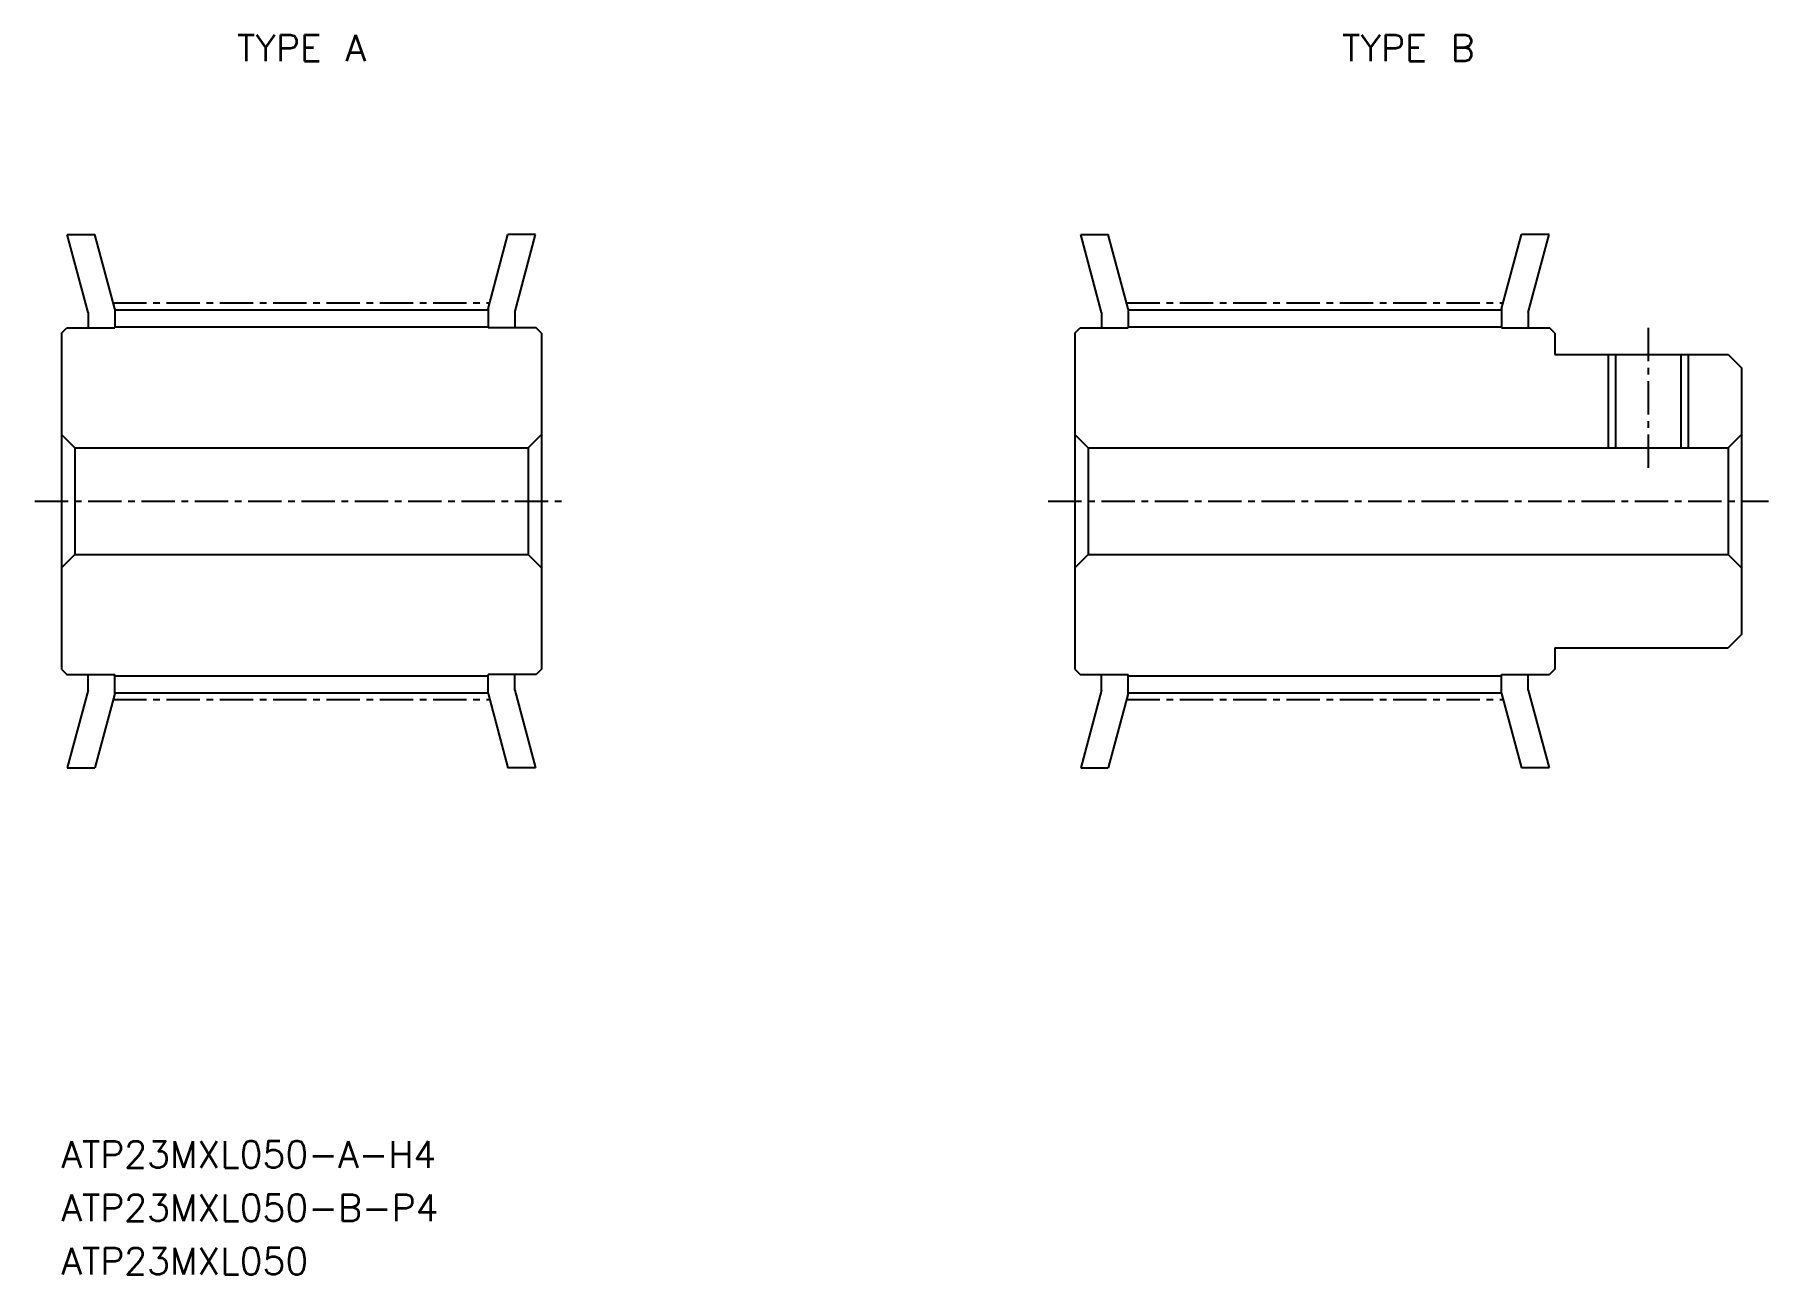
# Model space of a CAD drawing. Extents: x -235.9 to -170.9, y -33.5 to 13.
import ezdxf
from ezdxf.enums import TextEntityAlignment as Align

# ---------------------------------------------------------------- set-up
doc = ezdxf.new("R2010")
doc.units = 0
doc.linetypes.add('CENTER', pattern=[2, 1.25, -0.25, 0.25, -0.25])
doc.linetypes.add('DASHED', pattern=[19.05, 12.7, -6.35])
doc.layers.get('0').update_dxf_attribs({"linetype": 'CONTINUOUS'})
doc.layers.add('CENTER', color=1, linetype='CENTER')
doc.styles.add('MISUMI', font='txt.shx')

msp = doc.modelspace()

# ---------------------------------------------------------------- linework, layer by layer
at = {"color": 7, "linetype": 'CONTINUOUS'}
for p, q in [((-233.884, 2.619), (-234.666, 5.535)), ((-234.666, 5.535), (-233.631, 5.535)), ((-232.884, 2.75), (-233.631, 5.535)), ((-218.884, 2.75), (-218.138, 5.535)), ((-217.103, 5.535), (-218.138, 5.535)), ((-217.884, 2.619), (-217.103, 5.535)), ((-195.884, 2.619), (-196.666, 5.535)), ((-196.666, 5.535), (-195.631, 5.535)), ((-194.884, 2.75), (-195.631, 5.535)), ((-180.884, 2.75), (-180.138, 5.535)), ((-179.103, 5.535), (-180.138, 5.535)), ((-179.884, 2.619), (-179.103, 5.535)), ((-233.884, 2.619), (-233.884, 2.035)), ((-232.884, 2.75), (-232.884, 2.035)), ((-232.884, 2.72), (-218.884, 2.72)), ((-218.884, 2.75), (-218.884, 2.035)), ((-217.884, 2.619), (-217.884, 2.035)), ((-195.884, 2.619), (-195.884, 2.035)), ((-194.884, 2.75), (-194.884, 2.035)), ((-194.884, 2.72), (-180.884, 2.72)), ((-180.884, 2.75), (-180.884, 2.035)), ((-179.884, 2.619), (-179.884, 2.035)), ((-234.884, 1.835), (-234.684, 2.035)), ((-234.684, 2.035), (-232.884, 2.035)), ((-232.884, 2.08), (-218.884, 2.08)), ((-217.084, 2.035), (-218.884, 2.035)), ((-216.884, 1.835), (-217.084, 2.035)), ((-196.884, 1.835), (-196.684, 2.035)), ((-196.684, 2.035), (-194.884, 2.035)), ((-194.884, 2.08), (-180.884, 2.08)), ((-180.884, 2.035), (-179.084, 2.035)), ((-178.884, 1.835), (-179.084, 2.035)), ((-234.884, 1.835), (-234.884, -10.765)), ((-216.884, 1.835), (-216.884, -10.765)), ((-196.884, 1.835), (-196.884, -10.765)), ((-178.884, 1.835), (-178.884, 1.035)), ((-178.884, 1.035), (-172.384, 1.035)), ((-172.384, 1.035), (-171.884, 0.535)), ((-171.884, 0.535), (-171.884, -9.465)), ((-234.884, -1.815), (-234.884, -1.814)), ((-216.884, -1.815), (-216.884, -1.814)), ((-196.884, -1.815), (-196.884, -1.814)), ((-234.884, -1.965), (-234.384, -2.465)), ((-234.384, -2.465), (-217.384, -2.465)), ((-234.384, -2.465), (-234.384, -6.465)), ((-216.884, -1.965), (-217.384, -2.465)), ((-217.384, -2.465), (-217.384, -6.465)), ((-196.884, -1.965), (-196.384, -2.465)), ((-196.384, -2.465), (-172.384, -2.465)), ((-196.384, -2.465), (-196.384, -6.465)), ((-171.884, -1.965), (-172.384, -2.465)), ((-172.384, -2.465), (-172.384, -6.465)), ((-234.884, -4.465), (-234.884, -4.465)), ((-216.884, -4.465), (-216.884, -4.465)), ((-196.884, -4.465), (-196.884, -4.465)), ((-234.884, -6.965), (-234.384, -6.465)), ((-234.384, -6.465), (-217.384, -6.465)), ((-216.884, -6.965), (-217.384, -6.465)), ((-196.884, -6.965), (-196.384, -6.465)), ((-196.384, -6.465), (-172.384, -6.465)), ((-171.884, -6.965), (-172.384, -6.465)), ((-171.884, -9.465), (-172.384, -9.965)), ((-178.884, -9.965), (-172.384, -9.965)), ((-178.884, -9.965), (-178.884, -10.765)), ((-234.884, -10.765), (-234.684, -10.965)), ((-234.684, -10.965), (-232.884, -10.965)), ((-233.884, -11.548), (-233.884, -10.965)), ((-232.884, -11.68), (-232.884, -10.965)), ((-232.884, -11.01), (-218.884, -11.01)), ((-217.084, -10.965), (-218.884, -10.965)), ((-218.884, -11.68), (-218.884, -10.965)), ((-217.884, -11.548), (-217.884, -10.965)), ((-216.884, -10.765), (-217.084, -10.965)), ((-196.884, -10.765), (-196.684, -10.965)), ((-196.684, -10.965), (-194.884, -10.965)), ((-195.884, -11.548), (-195.884, -10.965)), ((-194.884, -11.68), (-194.884, -10.965)), ((-194.884, -11.01), (-180.884, -11.01)), ((-180.884, -11.68), (-180.884, -10.965)), ((-180.884, -10.965), (-179.084, -10.965)), ((-179.884, -11.548), (-179.884, -10.965)), ((-178.884, -10.765), (-179.084, -10.965)), ((-233.884, -11.548), (-234.666, -14.465)), ((-232.884, -11.68), (-233.631, -14.465)), ((-232.884, -11.65), (-218.884, -11.65)), ((-218.884, -11.68), (-218.138, -14.465)), ((-217.884, -11.548), (-217.103, -14.465)), ((-195.884, -11.548), (-196.666, -14.465)), ((-194.884, -11.68), (-195.631, -14.465)), ((-194.884, -11.65), (-180.884, -11.65)), ((-180.884, -11.68), (-180.138, -14.465)), ((-179.884, -11.548), (-179.103, -14.465)), ((-234.666, -14.465), (-233.631, -14.465)), ((-217.103, -14.465), (-218.138, -14.465)), ((-196.666, -14.465), (-195.631, -14.465)), ((-179.103, -14.465), (-180.138, -14.465))]:
    msp.add_line(p, q, dxfattribs=at)
at = {"color": 3, "linetype": 'DASHED'}
for p, q in [((-176.884, 1.035), (-176.884, -2.465)), ((-176.609, 1.035), (-176.609, -2.465)), ((-174.159, 1.035), (-174.159, -2.465)), ((-173.884, 1.035), (-173.884, -2.465))]:
    msp.add_line(p, q, dxfattribs=at)
at = {"layer": 'CENTER', "color": 1, "linetype": 'CENTER'}
for p, q in [((-232.945, 2.975), (-218.824, 2.975)), ((-194.945, 2.975), (-180.824, 2.975)), ((-175.384, 2.035), (-175.384, -3.465)), ((-235.884, -4.465), (-215.884, -4.465)), ((-197.884, -4.465), (-170.884, -4.465)), ((-232.945, -11.905), (-218.824, -11.905)), ((-194.945, -11.905), (-180.824, -11.905))]:
    msp.add_line(p, q, dxfattribs=at)

# ---------------------------------------------------------------- texts
at = {"color": 7, "linetype": 'CONTINUOUS', "style": 'MISUMI'}
for s, p in [('TYPE A', (-225.884, 12.535)), ('TYPE B', (-184.384, 12.535))]:
    msp.add_text(s, height=1, dxfattribs=at).set_placement(p, align=Align.MIDDLE_CENTER)
for s, p in [('ATP23MXL050-A-H4', (-234.884, -29.465)), ('ATP23MXL050-B-P4', (-234.884, -31.465)), ('ATP23MXL050', (-234.884, -33.465))]:
    msp.add_text(s, height=1, dxfattribs=at).set_placement(p)

doc.saveas('drawing.dxf')
